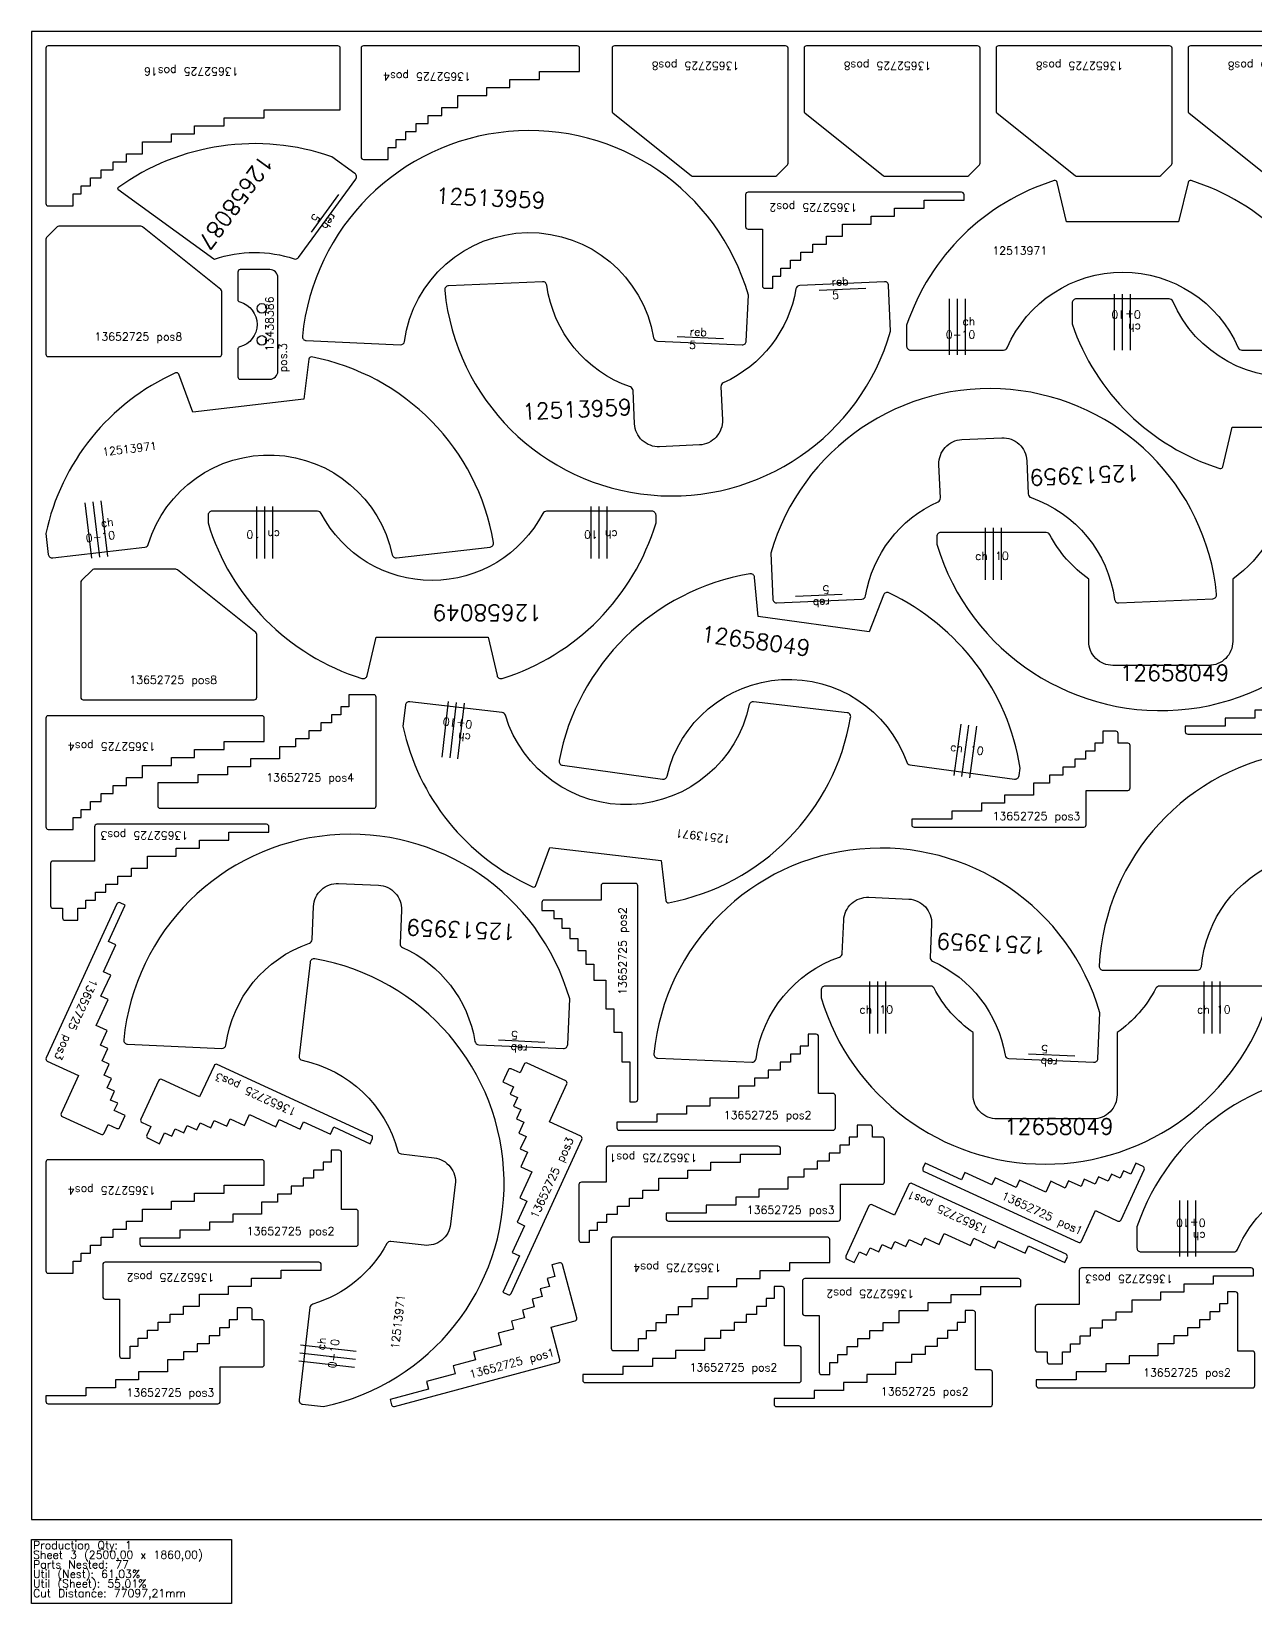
# Model space of a CAD drawing. Header units: millimetres. Extents: x 5250 to 7750, y -105 to 1860.
# Drawn here: x 5250 to 6780, y -105 to 1860 of the extents above; entities that cross this region are included whole.
import ezdxf

# ---------------------------------------------------------------- set-up
doc = ezdxf.new("R2010")
doc.units = ezdxf.units.MM
for name, color, linetype in [('12513959', 7, 'Continuous'), ('12513971', 7, 'Continuous'), ('12658049', 7, 'Continuous'), ('12658087', 7, 'Continuous'), ('13438386', 7, 'Continuous'), ('13652725', 7, 'Continuous'), ('Chanfro', 7, 'Continuous'), ('Rebaixo', 7, 'Continuous'), ('sheet', 24, 'Continuous'), ('Stats', 7, 'Continuous'), ('Texto', 7, 'Continuous')]:
    doc.layers.add(name, color=color, linetype=linetype)
doc.styles.get("Standard").update_dxf_attribs({"font": 'txt.shx'})

msp = doc.modelspace()

# ---------------------------------------------------------------- linework, layer by layer
at = {"color": 4}
for points in [[(5885.1, 1810), (5935.1, 1810), (5935.1, 1839, 0.414214), (5932.1, 1842), (5665.1, 1842, 0.414214), (5662.1, 1839), (5662.1, 1703, 0.414214), (5665.1, 1700), (5696.1, 1700), (5696.1, 1715), (5706.1, 1715), (5706.1, 1725), (5718.1, 1725), (5718.1, 1735), (5731.1, 1735), (5731.1, 1745), (5746.1, 1745), (5746.1, 1755), (5763.1, 1755), (5763.1, 1765), (5783.1, 1765), (5783.1, 1780), (5819.1, 1780), (5819.1, 1790), (5848.1, 1790), (5848.1, 1800), (5885.1, 1800)], [(5978.7, 1842, 0.414214), (5975.7, 1839), (5975.7, 1760.4, 0.227838), (5976.9, 1758.1), (6074.9, 1679.7, 0.170304), (6076.8, 1679), (6179.5, 1679, 0.198912), (6181.6, 1679.9), (6194.9, 1693.1, 0.198912), (6195.7, 1695.2), (6195.7, 1839, 0.414214), (6192.7, 1842)], [(6218.7, 1842, 0.414214), (6215.7, 1839), (6215.7, 1760.4, 0.227838), (6216.9, 1758.1), (6314.9, 1679.7, 0.170304), (6316.8, 1679), (6419.5, 1679, 0.198912), (6421.6, 1679.9), (6434.9, 1693.1, 0.198912), (6435.7, 1695.2), (6435.7, 1839, 0.414214), (6432.7, 1842)], [(6458.7, 1842, 0.414214), (6455.7, 1839), (6455.7, 1760.4, 0.227838), (6456.9, 1758.1), (6554.9, 1679.7, 0.170304), (6556.8, 1679), (6659.5, 1679, 0.198912), (6661.6, 1679.9), (6674.9, 1693.1, 0.198912), (6675.7, 1695.2), (6675.7, 1839, 0.414214), (6672.7, 1842)], [(6698.7, 1842, 0.414214), (6695.7, 1839), (6695.7, 1760.4, 0.227838), (6696.9, 1758.1), (6794.9, 1679.7, 0.170304), (6796.8, 1679), (6899.5, 1679, 0.198912), (6901.6, 1679.9), (6914.9, 1693.1, 0.198912), (6915.7, 1695.2), (6915.7, 1839, 0.414214), (6912.7, 1842)], [(6142.7, 1616, 0.414214), (6145.7, 1613), (6163.7, 1613), (6163.7, 1542, 0.414214), (6166.7, 1539), (6176.7, 1539), (6176.7, 1554), (6186.7, 1554), (6186.7, 1564), (6198.7, 1564), (6198.7, 1574), (6211.7, 1574), (6211.7, 1584), (6226.7, 1584), (6226.7, 1594), (6243.7, 1594), (6243.7, 1604), (6263.7, 1604), (6263.7, 1619), (6299.7, 1619), (6299.7, 1629), (6328.7, 1629), (6328.7, 1639), (6365.7, 1639), (6365.7, 1649), (6415.7, 1649), (6415.7, 1656, 0.414214), (6412.7, 1659), (6145.7, 1659, 0.414214), (6142.7, 1656)], [(5485, 1453.5, 0.414214), (5488, 1456.5), (5488, 1535.1, 0.227838), (5486.9, 1537.4), (5388.8, 1615.8, 0.170304), (5386.9, 1616.5), (5284.2, 1616.5, 0.198912), (5282.1, 1615.6), (5268.9, 1602.4, 0.198912), (5268, 1600.3), (5268, 1456.5, 0.414214), (5271, 1453.5)], [(5528.6, 1024.7, 0.414214), (5531.6, 1027.7), (5531.6, 1106.2, 0.227838), (5530.5, 1108.6), (5432.4, 1187, 0.170304), (5430.5, 1187.7), (5327.8, 1187.7, 0.198912), (5325.7, 1186.8), (5312.5, 1173.6, 0.198912), (5311.6, 1171.4), (5311.6, 1027.7, 0.414214), (5314.6, 1024.7)], [(5457.9, 921), (5407.9, 921), (5407.9, 892, 0.414214), (5410.9, 889), (5677.9, 889, 0.414214), (5680.9, 892), (5680.9, 1028, 0.414214), (5677.9, 1031), (5646.9, 1031), (5646.9, 1016), (5636.9, 1016), (5636.9, 1006), (5624.9, 1006), (5624.9, 996), (5611.9, 996), (5611.9, 986), (5596.9, 986), (5596.9, 976), (5579.9, 976), (5579.9, 966), (5559.9, 966), (5559.9, 951), (5523.9, 951), (5523.9, 941), (5494.9, 941), (5494.9, 931), (5457.9, 931)], [(5491, 972.7), (5541, 972.7), (5541, 1001.7, 0.414214), (5538, 1004.7), (5271, 1004.7, 0.414214), (5268, 1001.7), (5268, 865.7, 0.414214), (5271, 862.7), (5302, 862.7), (5302, 877.7), (5312, 877.7), (5312, 887.7), (5324, 887.7), (5324, 897.7), (5337, 897.7), (5337, 907.7), (5352, 907.7), (5352, 917.7), (5369, 917.7), (5369, 927.7), (5389, 927.7), (5389, 942.7), (5425, 942.7), (5425, 952.7), (5454, 952.7), (5454, 962.7), (5491, 962.7)], [(5965, 795.2, 0.414214), (5962, 792.2), (5962, 774.2), (5891, 774.2, 0.414214), (5888, 771.2), (5888, 761.2), (5903, 761.2), (5903, 751.2), (5913, 751.2), (5913, 739.2), (5923, 739.2), (5923, 726.2), (5933, 726.2), (5933, 711.2), (5943, 711.2), (5943, 694.2), (5953, 694.2), (5953, 674.2), (5968, 674.2), (5968, 638.2), (5978, 638.2), (5978, 609.2), (5988, 609.2), (5988, 572.2), (5998, 572.2), (5998, 522.2), (6005, 522.2, 0.414214), (6008, 525.2), (6008, 792.2, 0.414214), (6005, 795.2)], [(6254.9, 529.6, 0.414214), (6251.9, 532.6), (6233.9, 532.6), (6233.9, 603.6, 0.414214), (6230.9, 606.6), (6220.9, 606.6), (6220.9, 591.6), (6210.9, 591.6), (6210.9, 581.6), (6198.9, 581.6), (6198.9, 571.6), (6185.9, 571.6), (6185.9, 561.6), (6170.9, 561.6), (6170.9, 551.6), (6153.9, 551.6), (6153.9, 541.6), (6133.9, 541.6), (6133.9, 526.6), (6097.9, 526.6), (6097.9, 516.6), (6068.9, 516.6), (6068.9, 506.6), (6031.9, 506.6), (6031.9, 496.6), (5981.9, 496.6), (5981.9, 489.6, 0.414214), (5984.9, 486.6), (6251.9, 486.6, 0.414214), (6254.9, 489.6)], [(5658.6, 384.6, 0.414214), (5655.6, 387.6), (5637.6, 387.6), (5637.6, 458.6, 0.414214), (5634.6, 461.6), (5624.6, 461.6), (5624.6, 446.6), (5614.6, 446.6), (5614.6, 436.6), (5602.6, 436.6), (5602.6, 426.6), (5589.6, 426.6), (5589.6, 416.6), (5574.6, 416.6), (5574.6, 406.6), (5557.6, 406.6), (5557.6, 396.6), (5537.6, 396.6), (5537.6, 381.6), (5501.6, 381.6), (5501.6, 371.6), (5472.6, 371.6), (5472.6, 361.6), (5435.6, 361.6), (5435.6, 351.6), (5385.6, 351.6), (5385.6, 344.6, 0.414214), (5388.6, 341.6), (5655.6, 341.6, 0.414214), (5658.6, 344.6)], [(5491, 417.8), (5541, 417.8), (5541, 446.8, 0.414214), (5538, 449.8), (5271, 449.8, 0.414214), (5268, 446.8), (5268, 310.8, 0.414214), (5271, 307.8), (5302, 307.8), (5302, 322.8), (5312, 322.8), (5312, 332.8), (5324, 332.8), (5324, 342.8), (5337, 342.8), (5337, 352.8), (5352, 352.8), (5352, 362.8), (5369, 362.8), (5369, 372.8), (5389, 372.8), (5389, 387.8), (5425, 387.8), (5425, 397.8), (5454, 397.8), (5454, 407.8), (5491, 407.8)], [(6197.8, 321.1), (6247.8, 321.1), (6247.8, 350.1, 0.414214), (6244.8, 353.1), (5977.8, 353.1, 0.414214), (5974.8, 350.1), (5974.8, 214.1, 0.414214), (5977.8, 211.1), (6008.8, 211.1), (6008.8, 226.1), (6018.8, 226.1), (6018.8, 236.1), (6030.8, 236.1), (6030.8, 246.1), (6043.8, 246.1), (6043.8, 256.1), (6058.8, 256.1), (6058.8, 266.1), (6075.8, 266.1), (6075.8, 276.1), (6095.8, 276.1), (6095.8, 291.1), (6131.8, 291.1), (6131.8, 301.1), (6160.8, 301.1), (6160.8, 311.1), (6197.8, 311.1)], [(5339.2, 278.6, 0.414214), (5342.2, 275.6), (5360.2, 275.6), (5360.2, 204.6, 0.414214), (5363.2, 201.6), (5373.2, 201.6), (5373.2, 216.6), (5383.2, 216.6), (5383.2, 226.6), (5395.2, 226.6), (5395.2, 236.6), (5408.2, 236.6), (5408.2, 246.6), (5423.2, 246.6), (5423.2, 256.6), (5440.2, 256.6), (5440.2, 266.6), (5460.2, 266.6), (5460.2, 281.6), (5496.2, 281.6), (5496.2, 291.6), (5525.2, 291.6), (5525.2, 301.6), (5562.2, 301.6), (5562.2, 311.6), (5612.2, 311.6), (5612.2, 318.6, 0.414214), (5609.2, 321.6), (5342.2, 321.6, 0.414214), (5339.2, 318.6)], [(6213.8, 258.1, 0.414214), (6216.8, 255.1), (6234.8, 255.1), (6234.8, 184.1, 0.414214), (6237.8, 181.1), (6247.8, 181.1), (6247.8, 196.1), (6257.8, 196.1), (6257.8, 206.1), (6269.8, 206.1), (6269.8, 216.1), (6282.8, 216.1), (6282.8, 226.1), (6297.8, 226.1), (6297.8, 236.1), (6314.8, 236.1), (6314.8, 246.1), (6334.8, 246.1), (6334.8, 261.1), (6370.8, 261.1), (6370.8, 271.1), (6399.8, 271.1), (6399.8, 281.1), (6436.8, 281.1), (6436.8, 291.1), (6486.8, 291.1), (6486.8, 298.1, 0.414214), (6483.8, 301.1), (6216.8, 301.1, 0.414214), (6213.8, 298.1)], [(6212.2, 214.1, 0.414214), (6209.2, 217.1), (6191.2, 217.1), (6191.2, 288.1, 0.414214), (6188.2, 291.1), (6178.2, 291.1), (6178.2, 276.1), (6168.2, 276.1), (6168.2, 266.1), (6156.2, 266.1), (6156.2, 256.1), (6143.2, 256.1), (6143.2, 246.1), (6128.2, 246.1), (6128.2, 236.1), (6111.2, 236.1), (6111.2, 226.1), (6091.2, 226.1), (6091.2, 211.1), (6055.2, 211.1), (6055.2, 201.1), (6026.2, 201.1), (6026.2, 191.1), (5989.2, 191.1), (5989.2, 181.1), (5939.2, 181.1), (5939.2, 174.1, 0.414214), (5942.2, 171.1), (6209.2, 171.1, 0.414214), (6212.2, 174.1)], [(6779.1, 207.6, 0.414214), (6776.1, 210.6), (6758.1, 210.6), (6758.1, 281.6, 0.414214), (6755.1, 284.6), (6745.1, 284.6), (6745.1, 269.6), (6735.1, 269.6), (6735.1, 259.6), (6723.1, 259.6), (6723.1, 249.6), (6710.1, 249.6), (6710.1, 239.6), (6695.1, 239.6), (6695.1, 229.6), (6678.1, 229.6), (6678.1, 219.6), (6658.1, 219.6), (6658.1, 204.6), (6622.1, 204.6), (6622.1, 194.6), (6593.1, 194.6), (6593.1, 184.6), (6556.1, 184.6), (6556.1, 174.6), (6506.1, 174.6), (6506.1, 167.6, 0.414214), (6509.1, 164.6), (6776.1, 164.6, 0.414214), (6779.1, 167.6)], [(6451.2, 184.1, 0.414214), (6448.2, 187.1), (6430.2, 187.1), (6430.2, 258.1, 0.414214), (6427.2, 261.1), (6417.2, 261.1), (6417.2, 246.1), (6407.2, 246.1), (6407.2, 236.1), (6395.2, 236.1), (6395.2, 226.1), (6382.2, 226.1), (6382.2, 216.1), (6367.2, 216.1), (6367.2, 206.1), (6350.2, 206.1), (6350.2, 196.1), (6330.2, 196.1), (6330.2, 181.1), (6294.2, 181.1), (6294.2, 171.1), (6265.2, 171.1), (6265.2, 161.1), (6228.2, 161.1), (6228.2, 151.1), (6178.2, 151.1), (6178.2, 144.1, 0.414214), (6181.2, 141.1), (6448.2, 141.1, 0.414214), (6451.2, 144.1)]]:
    msp.add_lwpolyline(points, format="xyb", close=True, dxfattribs=at)
msp.add_lwpolyline([(6808.3, 1011.7), (6779.3, 1011.7), (6779.3, 1001.7), (6742.3, 1001.7), (6742.3, 991.7), (6692.3, 991.7), (6692.3, 984.7, 0.414214), (6695.3, 981.7), (6962.3, 981.7, 0.414214)], format="xyb", dxfattribs=at)
at = {"layer": '12513959', "color": 4}
for points in [[(5593.5, 1473.5), (5711.2, 1468.3, 0.387391), (5716.3, 1472.6, -0.858818), (6027.7, 1477.1, 0.353739), (6032.4, 1473), (6138.4, 1468.3, 0.414214), (6143.6, 1473), (6146.2, 1530.2, 0.826224), (5588.7, 1479, 0.43)], [(6111.9, 1416), (6113.7, 1374.5, -0.414214), (6085.1, 1343.2), (6035.2, 1340.9, -0.414214), (6003.9, 1369.6), (6002, 1411.1, 0.307315), (5998.7, 1415.6, -0.282196), (5894.2, 1542.9, 0.387391), (5889, 1547.2), (5771.4, 1542, 0.43), (5766.6, 1536.5, 0.826224), (6324, 1485.3), (6321.5, 1542.5, 0.414214), (6316.3, 1547.2), (6210.3, 1542.5, 0.353739), (6205.6, 1538.3, -0.250508), (6114.8, 1420.8, 0.307315)], [(6386.2, 1277), (6384.4, 1318.5, -0.414214), (6413, 1349.8), (6463, 1352, -0.414214), (6494.3, 1323.4), (6496.1, 1281.9, 0.307315), (6499.5, 1277.4, -0.282196), (6603.9, 1150, 0.387391), (6609.1, 1145.7), (6726.8, 1151, 0.43), (6731.5, 1156.5, 0.826224), (6174.1, 1207.7), (6176.6, 1150.5, 0.414214), (6181.9, 1145.7), (6287.9, 1150.5, 0.353739), (6292.6, 1154.6, -0.250508), (6383.3, 1272.2, 0.307315)], [(5710.7, 720, 0.307315), (5713.7, 715.2, -0.250508), (5804.4, 597.7, 0.353739), (5809.1, 593.5), (5915.1, 588.8, 0.414214), (5920.3, 593.6), (5922.8, 650.7, 0.826224), (5365.4, 599.5, 0.43), (5370.2, 594), (5487.9, 588.8, 0.387391), (5493, 593.1, -0.282196), (5597.5, 720.4, 0.307315), (5600.8, 724.9), (5602.7, 766.4, -0.414214), (5634, 795.1), (5683.9, 792.8, -0.414214), (5712.6, 761.5)], [(6373.4, 702.7, 0.307315), (6376.3, 697.9, -0.250508), (6467, 580.4, 0.353739), (6471.7, 576.2), (6577.7, 571.5, 0.414214), (6583, 576.2), (6585.5, 633.4, 0.826224), (6028.1, 582.2, 0.43), (6032.8, 576.7), (6150.5, 571.5, 0.387391), (6155.7, 575.8, -0.282196), (6260.1, 703.1, 0.307315), (6263.5, 707.6), (6265.3, 749.1, -0.414214), (6296.6, 777.8), (6346.6, 775.5, -0.414214), (6375.2, 744.2)]]:
    msp.add_lwpolyline(points, format="xyb", close=True, dxfattribs=at)
at = {"layer": '12513971', "color": 4}
for points in [[(6532.3, 1671.3, 0.434973), (6528.5, 1673.5, 0.23941), (6344, 1492.9), (6344, 1466.7, 0.414214), (6349, 1461.7), (6465.1, 1461.7, 0.298217), (6469.7, 1464.7, -0.654654), (6758.4, 1464.7, 0.298217), (6763, 1461.7), (6879, 1461.7, 0.414214), (6884, 1466.7), (6884, 1492.9, 0.23941), (6699.6, 1673.5, 0.434973), (6695.8, 1671.3), (6684, 1622.2), (6544, 1622.2)], [(6906.6, 1313.8, 0.31269), (7105.6, 1570.4, 0.43), (7100.6, 1575.7), (6982.8, 1575.7, 0.387391), (6977.8, 1571.1, -0.775159), (6676.6, 1522.7, 0.298217), (6672.1, 1525.7), (6556, 1525.7, 0.414214), (6551, 1520.7), (6551, 1494.4, 0.23941), (6735.4, 1313.8, 0.434973), (6739.2, 1316), (6751, 1365.2), (6891, 1365.2), (6902.7, 1316, 0.434973)], [(5596.6, 1450.5), (5590.6, 1400.3), (5451.6, 1384), (5434.2, 1431.5, 0.434973), (5430.2, 1433.2, 0.23941), (5268, 1232.3), (5271.1, 1206.3, 0.414214), (5276.6, 1201.9), (5391.9, 1215.4, 0.298217), (5396.1, 1218.9, -0.775159), (5700.9, 1205.8, 0.387391), (5706.3, 1201.9), (5823.3, 1215.6, 0.43), (5827.7, 1221.4, 0.31269), (5600.1, 1453.1, 0.434973)], [(6046.5, 771, 0.31269), (6274, 1002.6, 0.43), (6269.7, 1008.5), (6152.7, 1022.2, 0.387391), (6147.2, 1018.2, -0.775159), (5842.5, 1005.2, 0.298217), (5838.2, 1008.7), (5723, 1022.2, 0.414214), (5717.4, 1017.8), (5714.4, 991.7, 0.23941), (5876.5, 790.9, 0.434973), (5880.6, 792.6), (5898, 840.1), (6037, 823.8), (6043, 773.6, 0.434973)], [(6814.2, 827.7), (6814.2, 869.3, -0.414214), (6844.2, 899.3), (6894.2, 899.3, -0.414214), (6924.2, 869.3), (6924.2, 827.7, 0.307315), (6927.4, 823.1, -0.197795), (7013.6, 739.7, 0.298217), (7018.2, 736.7), (7134.2, 736.7, 0.414214), (7139.2, 741.7), (7139.2, 768, 0.826224), (6584.7, 692, 0.43), (6589.6, 686.7), (6707.4, 686.7, 0.387391), (6712.4, 691.3, -0.282196), (6811.1, 823.1, 0.307315)], [(5712.2, 457), (5753.5, 452.1, -0.414214), (5779.8, 418.8), (5774, 369.2, -0.414214), (5740.7, 342.9), (5699.4, 347.7, 0.307315), (5694.4, 345.1, -0.197795), (5601.6, 269.2, 0.298217), (5598.1, 265), (5584.6, 149.7, 0.414214), (5589, 144.2), (5615, 141.1, 0.826224), (5604.1, 700.8, 0.43), (5598.3, 696.4), (5584.6, 579.5, 0.387391), (5588.5, 574, -0.282196), (5708, 460.6, 0.307315)], [(6956.9, 467.2), (6956.9, 425.6, 0.307315), (6960, 421, -0.197795), (7046.2, 337.6, 0.298217), (7050.8, 334.6), (7166.9, 334.6, 0.414214), (7171.9, 339.6), (7171.9, 365.9, 0.717624), (6631.9, 365.9), (6631.9, 339.6, 0.414214), (6636.9, 334.6), (6752.9, 334.6, 0.298217), (6757.5, 337.6, -0.197795), (6843.7, 421, 0.307315), (6846.9, 425.6), (6846.9, 467.2, -0.414214), (6876.9, 497.2), (6926.9, 497.2, -0.414214)]]:
    msp.add_lwpolyline(points, format="xyb", close=True, dxfattribs=at)
at = {"layer": '12658049', "color": 4}
for points in [[(6571.6, 1097.6), (6571.6, 1175.6, -0.119347), (6523, 1231, 0.27887), (6518.6, 1233.7), (6386.6, 1233.7, 0.414214), (6381.6, 1228.7), (6381.6, 1219.1, 0.840577), (6953.7, 1288.4, 0.429586), (6948.7, 1293.7), (6822.4, 1293.7, 0.387226), (6817.4, 1289.1, -0.219706), (6751.6, 1175.6), (6751.6, 1097.6, -0.414214), (6721.6, 1067.6), (6601.6, 1067.6, -0.414214)], [(5832, 1054.9, 0.435826), (5838.4, 1051.3, 0.248185), (6030.7, 1245.7), (6030.7, 1255.3, 0.414214), (6025.7, 1260.3), (5893.8, 1260.3, 0.27887), (5889.3, 1257.6, -0.604773), (5612.1, 1257.6, 0.27887), (5607.7, 1260.3), (5475.7, 1260.3, 0.414214), (5470.7, 1255.3), (5470.7, 1245.7, 0.248185), (5663.1, 1051.3, 0.435826), (5669.5, 1054.9), (5680.7, 1102.8), (5820.7, 1102.8)], [(6478.9, 925.5, 0.414214), (6484.5, 929.8), (6485.8, 939.3, 0.248185), (6321.8, 1158.2, 0.435826), (6315, 1155.5), (6297.3, 1109.5), (6158.6, 1128.6), (6153.9, 1177.6, 0.435826), (6148.1, 1182.1, 0.313253), (5909.6, 948.7, 0.429586), (5913.8, 942.8), (6039, 925.5, 0.387226), (6044.5, 929.3, -0.746733), (6344.1, 946.8, 0.27887), (6348.1, 943.5)], [(6427, 530.7), (6427, 608.7, -0.119347), (6378.4, 664, 0.27887), (6374, 666.7), (6242, 666.7, 0.414214), (6237, 661.7), (6237, 652.1, 0.742519), (6797, 652.1), (6797, 661.7, 0.414214), (6792, 666.7), (6660, 666.7, 0.27887), (6655.6, 664, -0.119347), (6607, 608.7), (6607, 530.7, -0.414214), (6577, 500.7), (6457, 500.7, -0.414214)]]:
    msp.add_lwpolyline(points, format="xyb", close=True, dxfattribs=at)
at = {"layer": '12658087', "color": 4}
msp.add_lwpolyline([(5478, 1575.7, 0.243337), (5478.9, 1575.5, -0.163054), (5578.4, 1575.8, 0.32655), (5584, 1577.6), (5655.3, 1675.5, 0.414214), (5654.2, 1682.5), (5625.4, 1703.4, 0.244692), (5358.1, 1664.6, 0.510573), (5358.1, 1663)], format="xyb", close=True, dxfattribs=at)
at = {"layer": '13438386', "color": 4}
msp.add_lwpolyline([(5508, 1428.3, 0.414214), (5511, 1425.3), (5548, 1425.3, 0.414214), (5558, 1435.3), (5558, 1552.3, 0.414214), (5548, 1562.3), (5511, 1562.3, 0.414214), (5508, 1559.3), (5508, 1524.8, 0.341999), (5510.3, 1521.9, -0.774597), (5510.3, 1465.7, 0.341999), (5508, 1462.8)], format="xyb", close=True, dxfattribs=at)
for centre in [(5538, 1513.8), (5538, 1473.8)]:
    msp.add_circle(centre, 6, dxfattribs=at)
at = {"layer": '13652725', "color": 4}
for points in [[(5636, 1839, 0.414214), (5633, 1842), (5271, 1842, 0.414214), (5268, 1839), (5268, 1645, 0.414214), (5271, 1642), (5302, 1642), (5302, 1657), (5312, 1657), (5312, 1667), (5324, 1667), (5324, 1677), (5337, 1677), (5337, 1687), (5352, 1687), (5352, 1697), (5369, 1697), (5369, 1707), (5389, 1707), (5389, 1722), (5425, 1722), (5425, 1732), (5454, 1732), (5454, 1742), (5491, 1742), (5491, 1752), (5541, 1752), (5541, 1762), (5636, 1762)], [(6565.4, 865.4, 0.414214), (6568.4, 868.4), (6568.4, 911.4), (6620.4, 911.4, 0.414214), (6623.4, 914.4), (6623.4, 967.4, 0.414214), (6620.4, 970.4), (6608.4, 970.4), (6608.4, 982.4, 0.414214), (6605.4, 985.4), (6589.4, 985.4), (6589.4, 970.4), (6579.4, 970.4), (6579.4, 960.4), (6567.4, 960.4), (6567.4, 950.4), (6554.4, 950.4), (6554.4, 940.4), (6539.4, 940.4), (6539.4, 930.4), (6522.4, 930.4), (6522.4, 920.4), (6502.4, 920.4), (6502.4, 905.4), (6466.4, 905.4), (6466.4, 895.4), (6437.4, 895.4), (6437.4, 885.4), (6400.4, 885.4), (6400.4, 875.4), (6350.4, 875.4), (6350.4, 868.4, 0.414214), (6353.4, 865.4)], [(5331.9, 869, 0.414214), (5328.9, 866), (5328.9, 823), (5276.9, 823, 0.414214), (5273.9, 820), (5273.9, 767, 0.414214), (5276.9, 764), (5288.9, 764), (5288.9, 752, 0.414214), (5291.9, 749), (5307.9, 749), (5307.9, 764), (5317.9, 764), (5317.9, 774), (5329.9, 774), (5329.9, 784), (5342.9, 784), (5342.9, 794), (5357.9, 794), (5357.9, 804), (5374.9, 804), (5374.9, 814), (5394.9, 814), (5394.9, 829), (5430.9, 829), (5430.9, 839), (5459.9, 839), (5459.9, 849), (5496.9, 849), (5496.9, 859), (5546.9, 859), (5546.9, 866, 0.414214), (5543.9, 869)], [(5268.3, 576.9, 0.414214), (5269.8, 572.9), (5308.8, 554.9), (5287.1, 507.7, 0.414214), (5288.6, 503.7), (5336.7, 481.5, 0.414214), (5340.7, 483), (5345.7, 493.9), (5356.6, 488.9, 0.414214), (5360.6, 490.4), (5367.3, 504.9), (5353.6, 511.2), (5357.8, 520.3), (5348.7, 524.4), (5353.8, 535.3), (5344.7, 539.5), (5350.1, 551.3), (5341, 555.5), (5347.3, 569.1), (5338.2, 573.3), (5345.3, 588.8), (5336.2, 592.9), (5344.6, 611.1), (5331, 617.4), (5346, 650.1), (5336.9, 654.3), (5349.1, 680.6), (5340, 684.8), (5355.5, 718.4), (5346.4, 722.6), (5367.3, 768), (5360.9, 770.9, 0.414214), (5356.9, 769.5)], [(5938.1, 475.2, 0.414214), (5936.6, 479.2), (5897.6, 497.2), (5919.3, 544.4, 0.414214), (5917.8, 548.4), (5869.7, 570.5, 0.414214), (5865.7, 569.1), (5860.7, 558.2), (5849.8, 563.2, 0.414214), (5845.8, 561.7), (5839.1, 547.2), (5852.7, 540.9), (5848.6, 531.8), (5857.6, 527.6), (5852.6, 516.7), (5861.7, 512.6), (5856.3, 500.7), (5865.4, 496.6), (5859.1, 482.9), (5868.2, 478.8), (5861.1, 463.3), (5870.2, 459.1), (5861.8, 441), (5875.4, 434.7), (5860.4, 402), (5869.4, 397.8), (5857.3, 371.5), (5866.4, 367.3), (5850.9, 333.7), (5860, 329.5), (5839.1, 284.1), (5845.5, 281.1, 0.414214), (5849.5, 282.6)], [(5482.2, 568.8, 0.414214), (5478.2, 567.3), (5460.2, 528.2), (5413, 550, 0.414214), (5409, 548.5), (5386.8, 500.4, 0.414214), (5388.3, 496.4), (5399.2, 491.4), (5394.2, 480.5, 0.414214), (5395.7, 476.5), (5410.2, 469.8), (5416.5, 483.4), (5425.6, 479.2), (5429.7, 488.3), (5440.6, 483.3), (5444.8, 492.4), (5456.6, 487), (5460.8, 496), (5474.4, 489.8), (5478.6, 498.8), (5494.1, 491.7), (5498.2, 500.8), (5516.4, 492.5), (5522.7, 506.1), (5555.4, 491), (5559.6, 500.1), (5585.9, 488), (5590.1, 497.1), (5623.7, 481.6), (5627.9, 490.7), (5673.3, 469.8), (5676.2, 476.2, 0.414214), (5674.8, 480.1)], [(6258.3, 373.1, 0.414214), (6261.3, 376.1), (6261.3, 419.1), (6313.3, 419.1, 0.414214), (6316.3, 422.1), (6316.3, 475.1, 0.414214), (6313.3, 478.1), (6301.3, 478.1), (6301.3, 490.1, 0.414214), (6298.3, 493.1), (6282.3, 493.1), (6282.3, 478.1), (6272.3, 478.1), (6272.3, 468.1), (6260.3, 468.1), (6260.3, 458.1), (6247.3, 458.1), (6247.3, 448.1), (6232.3, 448.1), (6232.3, 438.1), (6215.3, 438.1), (6215.3, 428.1), (6195.3, 428.1), (6195.3, 413.1), (6159.3, 413.1), (6159.3, 403.1), (6130.3, 403.1), (6130.3, 393.1), (6093.3, 393.1), (6093.3, 383.1), (6043.3, 383.1), (6043.3, 376.1, 0.414214), (6046.3, 373.1)], [(6136.4, 456.6), (6186.4, 456.6), (6186.4, 463.6, 0.414214), (6183.4, 466.6), (5971.4, 466.6, 0.414214), (5968.4, 463.6), (5968.4, 421.6), (5937.4, 421.6, 0.414214), (5934.4, 418.6), (5934.4, 349.6, 0.414214), (5937.4, 346.6), (5947.4, 346.6), (5947.4, 361.6), (5957.4, 361.6), (5957.4, 371.6), (5969.4, 371.6), (5969.4, 381.6), (5982.4, 381.6), (5982.4, 391.6), (5997.4, 391.6), (5997.4, 401.6), (6014.4, 401.6), (6014.4, 411.6), (6034.4, 411.6), (6034.4, 426.6), (6070.4, 426.6), (6070.4, 436.6), (6099.4, 436.6), (6099.4, 446.6), (6136.4, 446.6)], [(6412.7, 424.5), (6367.3, 445.4), (6364.3, 439.1, 0.414214), (6365.8, 435.1), (6558.4, 346.5, 0.414214), (6562.4, 347.9), (6579.9, 386.1), (6608.1, 373.1, 0.414214), (6612.1, 374.6), (6640.9, 437.3, 0.414214), (6639.5, 441.3), (6630.4, 445.4), (6624.1, 431.8), (6615, 436), (6610.8, 426.9), (6599.9, 431.9), (6595.8, 422.9), (6583.9, 428.3), (6579.8, 419.2), (6566.1, 425.5), (6562, 416.4), (6546.5, 423.5), (6542.3, 414.4), (6524.2, 422.8), (6517.9, 409.1), (6485.2, 424.2), (6481, 415.1), (6454.7, 427.2), (6450.5, 418.2), (6416.9, 433.6)], [(6496.3, 342), (6541.7, 321.1), (6544.6, 327.5, 0.414214), (6543.2, 331.5), (6350.6, 420.1, 0.414214), (6346.6, 418.6), (6329, 380.5), (6300.9, 393.4, 0.414214), (6296.9, 392), (6268.1, 329.3, 0.414214), (6269.5, 325.3), (6278.6, 321.1), (6284.9, 334.8), (6294, 330.6), (6298.2, 339.7), (6309.1, 334.6), (6313.2, 343.7), (6325, 338.3), (6329.2, 347.4), (6342.9, 341.1), (6347, 350.2), (6362.5, 343.1), (6366.7, 352.2), (6384.8, 343.8), (6391.1, 357.4), (6423.8, 342.4), (6428, 351.5), (6454.3, 339.3), (6458.5, 348.4), (6492.1, 332.9)], [(5746.5, 163.1), (5698.2, 150.1), (5700, 143.4, 0.414214), (5703.7, 141.3), (5908.4, 196.1, 0.414214), (5910.6, 199.8), (5899.7, 240.4), (5929.6, 248.4, 0.414214), (5931.7, 252.1), (5913.9, 318.7, 0.414214), (5910.2, 320.8), (5900.6, 318.2), (5904.4, 303.8), (5894.8, 301.2), (5897.4, 291.5), (5885.8, 288.4), (5888.4, 278.7), (5875.8, 275.4), (5878.4, 265.7), (5863.9, 261.8), (5866.5, 252.2), (5850.1, 247.8), (5852.7, 238.1), (5833.3, 232.9), (5837.2, 218.5), (5802.5, 209.1), (5805, 199.5), (5777, 192), (5779.6, 182.3), (5743.9, 172.7)], [(6562.7, 314.6, 0.414214), (6559.7, 311.6), (6559.7, 268.6), (6507.7, 268.6, 0.414214), (6504.7, 265.6), (6504.7, 212.6, 0.414214), (6507.7, 209.6), (6519.7, 209.6), (6519.7, 197.6, 0.414214), (6522.7, 194.6), (6538.7, 194.6), (6538.7, 209.6), (6548.7, 209.6), (6548.7, 219.6), (6560.7, 219.6), (6560.7, 229.6), (6573.7, 229.6), (6573.7, 239.6), (6588.7, 239.6), (6588.7, 249.6), (6605.7, 249.6), (6605.7, 259.6), (6625.7, 259.6), (6625.7, 274.6), (6661.7, 274.6), (6661.7, 284.6), (6690.7, 284.6), (6690.7, 294.6), (6727.7, 294.6), (6727.7, 304.6), (6777.7, 304.6), (6777.7, 311.6, 0.414214), (6774.7, 314.6)], [(5483, 144.8, 0.414214), (5486, 147.8), (5486, 190.8), (5538, 190.8, 0.414214), (5541, 193.8), (5541, 246.8, 0.414214), (5538, 249.8), (5526, 249.8), (5526, 261.8, 0.414214), (5523, 264.8), (5507, 264.8), (5507, 249.8), (5497, 249.8), (5497, 239.8), (5485, 239.8), (5485, 229.8), (5472, 229.8), (5472, 219.8), (5457, 219.8), (5457, 209.8), (5440, 209.8), (5440, 199.8), (5420, 199.8), (5420, 184.8), (5384, 184.8), (5384, 174.8), (5355, 174.8), (5355, 164.8), (5318, 164.8), (5318, 154.8), (5268, 154.8), (5268, 147.8, 0.414214), (5271, 144.8)]]:
    msp.add_lwpolyline(points, format="xyb", close=True, dxfattribs=at)
at = {"layer": 'Chanfro', "color": 4}
for p, q in [((6397.1, 1525.7), (6397.1, 1455.7)), ((6407.1, 1525.7), (6407.1, 1455.7)), ((6417.1, 1525.7), (6417.1, 1455.7)), ((6604, 1461.7), (6604, 1531.7)), ((6614, 1461.7), (6614, 1531.7)), ((6624, 1461.7), (6624, 1531.7)), ((5316.9, 1271), (5325, 1201.5)), ((5326.8, 1272.2), (5334.9, 1202.7)), ((5336.7, 1273.4), (5344.9, 1203.8)), ((5531.7, 1201.3), (5531.7, 1266.3)), ((5541.7, 1201.3), (5541.7, 1266.3)), ((5551.7, 1201.3), (5551.7, 1266.3)), ((5949.8, 1201.3), (5949.8, 1266.3)), ((5959.8, 1201.3), (5959.8, 1266.3)), ((5969.8, 1201.3), (5969.8, 1266.3)), ((6442.6, 1174.7), (6442.6, 1239.7)), ((6452.6, 1174.7), (6452.6, 1239.7)), ((6462.6, 1174.7), (6462.6, 1239.7)), ((5763.2, 953), (5771.4, 1022.5)), ((5773.2, 951.9), (5781.3, 1021.4)), ((5783.1, 950.7), (5791.2, 1020.2)), ((6411.6, 994.3), (6402.8, 929.9)), ((6421.5, 993), (6412.7, 928.6)), ((6431.4, 991.6), (6422.6, 927.2)), ((6298, 607.7), (6298, 672.7)), ((6308, 607.7), (6308, 672.7)), ((6318, 607.7), (6318, 672.7)), ((6716, 607.7), (6716, 672.7)), ((6726, 607.7), (6726, 672.7)), ((6736, 607.7), (6736, 672.7)), ((6684.9, 398.6), (6684.9, 328.6)), ((6694.9, 398.6), (6694.9, 328.6)), ((6704.9, 398.6), (6704.9, 328.6)), ((5656.1, 209.9), (5586.5, 218)), ((5653.7, 190), (5584.2, 198.1)), ((5654.9, 199.9), (5585.4, 208.1))]:
    msp.add_line(p, q, dxfattribs=at)
at = {"layer": 'Rebaixo', "color": 4}
for p, q in [((5599.9, 1609.2), (5634.1, 1656)), ((6234.8, 1536.6), (6293, 1539.2)), ((6057, 1478.9), (6115.1, 1476.3)), ((6263.3, 1156.4), (6205.2, 1153.8)), ((5833.7, 599.4), (5891.8, 596.8)), ((6496.3, 582.1), (6554.4, 579.5))]:
    msp.add_line(p, q, dxfattribs=at)
at = {"layer": 'sheet', "color": 7}
msp.add_lwpolyline([(5250, 0), (7750, 0), (7750, 1860), (5250, 1860)], close=True, dxfattribs=at)
at = {"layer": 'Stats', "color": 151}
msp.add_lwpolyline([(5250, -25), (5500, -25), (5500, -105), (5250, -105), (5250, -25)], close=True, dxfattribs=at)

# ---------------------------------------------------------------- texts
at = {"layer": 'Chanfro', "color": 4, "char_height": 10}
for s, insert, width, attachment_point in [('ch 0+10', (6429.8, 1502.8), 53.741, 3), ('ch 10', (6471.6, 1199.5), 58.166, 9), ('ch 10', (6327, 632.5), 58.166, 9), ('ch 10', (6707, 632.5), 58.166, 7)]:
    msp.add_mtext(s, dxfattribs=dict(at, insert=insert, width=width, attachment_point=attachment_point))
for s, insert, width, attachment_point, rotation in [('ch 0+10', (6636.7, 1484.5), 53.741, 1, 180), ('ch 0+10', (5352, 1252.2), 53.741, 3, 6.683), ('ch 10', (5560.7, 1226.1), 58.166, 1, 180), ('ch 10', (5940.8, 1226.1), 58.166, 3, 180), ('ch 0+10', (5798.4, 971.9), 53.741, 1, 173.317), ('ch 10', (6399.4, 971), 58.166, 1, 352.1594), ('ch 0+10', (6717.6, 375.8), 53.741, 7, 180), ('ch 0+10', (5634.9, 225.1), 53.741, 9, 83.317)]:
    msp.add_mtext(s, dxfattribs=dict(at, insert=insert, width=width, attachment_point=attachment_point, rotation=rotation))
at = {"layer": 'Rebaixo', "color": 4, "char_height": 10}
for insert, width, attachment_point, rotation in [((5598.5, 1626.3), 30.968, 9, 233.9405), ((6251, 1525.4), 35.2, 7, 2.5495), ((6073.1, 1490), 35.2, 1, 357.4505), ((6247.2, 1167.5), 35.2, 7, 182.5495), ((5849.8, 610.6), 35.2, 9, 177.4505), ((6512.4, 593.3), 35.2, 9, 177.4505)]:
    msp.add_mtext('reb 5', dxfattribs=dict(at, insert=insert, width=width, attachment_point=attachment_point, rotation=rotation))
at = {"layer": 'Stats', "color": 60}
for s, p in [('Sheet 3 (2500,00 x 1860,00)', (5252, -49)), ('Production Qty: 1', (5252, -37)), ('Parts Nested: 77', (5252, -61)), ('Util (Nest): 61,03%', (5252, -73)), ('Util (Sheet): 55,01%', (5252, -85)), ('Cut Distance: 77097,21mm', (5252, -97))]:
    msp.add_text(s, height=10, dxfattribs=at).set_placement(p)
at = {"layer": 'Texto', "color": 4}
for s, insert, char_height, width, attachment_point, rotation in [('13652725 pos16', (5508.9, 1805.1), 10, 122.875, 1, 180), ('13652725 pos4', (5799.4, 1798.5), 10, 122.875, 1, 180), ('13652725 pos8', (6134.9, 1812.1), 10, 122.875, 1, 180), ('13652725 pos8', (6374.9, 1812.1), 10, 122.875, 1, 180), ('13652725 pos8', (6614.9, 1812.1), 10, 122.875, 1, 180), ('13652725 pos8', (6854.9, 1812.1), 10, 122.875, 1, 180), ('12658087', (5553.6, 1696.3), 20, 272.481, 1, 233.9405), ('12513959', (5755, 1644.8), 20, 125.415, 7, 357.4505), ('13652725 pos2', (6282.2, 1635), 10, 122.875, 1, 180), ('{\\W2.943215; }13438386 pos.3', (5542.6, 1433.9), 10, 120.903, 1, 90), ('12513959', (5863.8, 1374.7), 20, 125.415, 7, 2.5495), ('12513971', (5338, 1339.3), 10, 263.972, 1, 6.683), ('12513959', (6634.3, 1318.3), 20, 125.415, 7, 182.5495), ('12658049', (5888.3, 1123.5), 20, 262.02, 1, 180), ('12658049', (6088.8, 1117.4), 20, 262.02, 1, 352.1594), ('13652725 pos4', (5405.3, 961.2), 10, 122.875, 1, 180), ('13652725 pos3', (5446, 850.1), 10, 122.875, 1, 180), ('12513971', (6123, 845.1), 10, 263.972, 1, 173.317), ('12513959', (5856, 744.2), 20, 125.415, 7, 177.4505), ('13652725 pos2', (5984, 655.7), 10, 122.875, 1, 90), ('12513959', (6518.7, 726.9), 20, 125.415, 7, 177.4505), ('13652725 pos3', (5333.2, 672.6), 10, 122.875, 1, 245.2857), ('13652725 pos3', (5577.9, 503.9), 10, 122.875, 1, 155.2857), ('13652725 pos3', (5873.2, 379.5), 10, 122.875, 1, 65.2857), ('13652725 pos1', (6082.2, 447.2), 10, 122.875, 1, 180), ('13652725 pos4', (5405.3, 406.3), 10, 122.875, 1, 180), ('13652725 pos1', (6443.2, 356.2), 10, 122.875, 1, 155.2857), ('13652725 pos1', (6465.8, 410.4), 10, 122.875, 1, 335.2857), ('13652725 pos4', (6112.1, 309.7), 10, 122.875, 1, 180), ('13652725 pos2', (5478.7, 297.5), 10, 122.875, 1, 180), ('13652725 pos3', (6676.8, 295.7), 10, 122.875, 1, 180), ('12513971', (5699.2, 213.8), 10, 263.972, 1, 83.317), ('13652725 pos2', (6353.3, 277.1), 10, 122.875, 1, 180), ('13652725 pos1', (5796.3, 186.1), 10, 122.875, 1, 15)]:
    msp.add_mtext(s, dxfattribs=dict(at, insert=insert, char_height=char_height, width=width, attachment_point=attachment_point, rotation=rotation))
at = {"layer": 'Texto', "color": 4, "attachment_point": 1}
for s, insert, char_height, width in [('12513971', (6451.1, 1591), 10, 263.972), ('13652725 pos8', (5328.8, 1483.5), 10, 122.875), ('12658049', (6610.2, 1068.3), 20, 262.02), ('13652725 pos8', (5372.4, 1054.6), 10, 122.875), ('13652725 pos4', (5543.6, 932.5), 10, 122.875), ('13652725 pos3', (6451.4, 884.3), 10, 122.875), ('13652725 pos2', (6115.4, 510.6), 10, 122.875), ('12658049', (6465.6, 501.4), 20, 262.02), ('13652725 pos3', (6144.2, 392), 10, 122.875), ('13652725 pos2', (5519.1, 365.6), 10, 122.875), ('13652725 pos2', (6072.7, 195.2), 10, 122.875), ('13652725 pos2', (6639.6, 188.7), 10, 122.875), ('13652725 pos3', (5368.9, 163.7), 10, 122.875), ('13652725 pos2', (6311.7, 165.2), 10, 122.875)]:
    msp.add_mtext(s, dxfattribs=dict(at, insert=insert, char_height=char_height, width=width))

doc.saveas('drawing.dxf')
